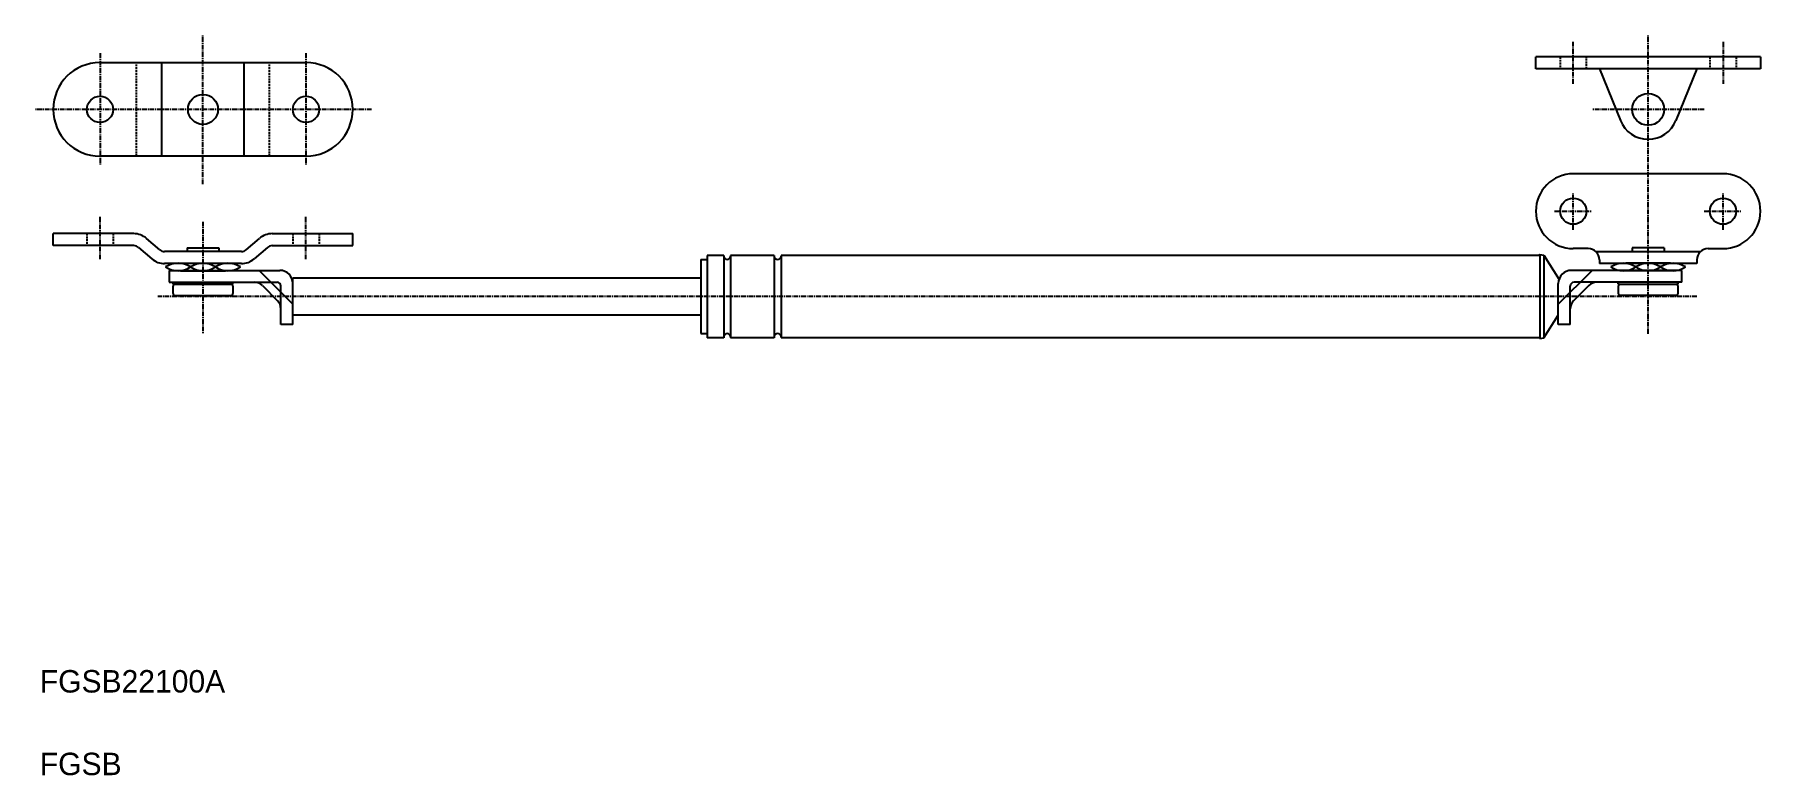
# Model space of a CAD drawing. Extents: x 53 to 514, y 33 to 231.
import ezdxf

# ---------------------------------------------------------------- set-up
doc = ezdxf.new("R2010")
doc.units = 0
doc.linetypes.add('CENTER', pattern=[2, 1.25, -0.25, 0.25, -0.25])
doc.linetypes.add('DASHED', pattern=[0.75, 0.5, -0.25])
doc.layers.get('0').update_dxf_attribs({"linetype": 'CONTINUOUS'})
doc.layers.add('CENTER', color=1, linetype='CENTER')

msp = doc.modelspace()

# ---------------------------------------------------------------- linework, layer by layer
at = {"color": 7, "linetype": 'CONTINUOUS'}
for p, q in [((70.521287, 223.710602), (125.521287, 223.710602)), ((87.021025, 198.710602), (87.021025, 223.710602)), ((109.021549, 198.710602), (109.021549, 223.710602)), ((514.021287, 225.210602), (454.021287, 225.210602)), ((454.021287, 222.010602), (454.021287, 225.210602)), ((514.021287, 222.010602), (454.021287, 222.010602)), ((471.021287, 222.010602), (476.605355, 208.209943)), ((497.021287, 222.010602), (491.437219, 208.209943)), ((514.021287, 225.210602), (514.021287, 222.010602)), ((125.521287, 198.710602), (70.521287, 198.710602)), ((504.021287, 194.010602), (464.021287, 194.010602)), ((79.528773, 178.010602), (58.021287, 178.010602)), ((58.021287, 174.810602), (58.021287, 178.010602)), ((86.457865, 173.697001), (82.927732, 176.745964)), ((109.584709, 173.697001), (113.114842, 176.745964)), ((116.513801, 178.010602), (138.021287, 178.010602)), ((138.021287, 174.810602), (138.021287, 178.010602)), ((79.528773, 174.810602), (58.021287, 174.810602)), ((80.836065, 174.324203), (84.366198, 171.275239)), ((108.277417, 173.210602), (87.765157, 173.210602)), ((93.771287, 174.210602), (102.271287, 174.210602)), ((93.771287, 174.210602), (93.771287, 173.210602)), ((102.271287, 174.210602), (102.271287, 173.210602)), ((115.206509, 174.324203), (111.676375, 171.275239)), ((116.513801, 174.810602), (138.021287, 174.810602)), ((231.021287, 171.110602), (232.721287, 171.110602)), ((231.021287, 171.110602), (231.021287, 151.310602)), ((232.721287, 172.210602), (232.721287, 150.210602)), ((237.121287, 172.210602), (232.721287, 172.210602)), ((237.121287, 172.210602), (237.121287, 150.210602)), ((238.921287, 172.210602), (238.921287, 150.210602)), ((250.621287, 172.210602), (238.921287, 172.210602)), ((250.621287, 172.210602), (250.621287, 150.210602)), ((454.915735, 172.210602), (252.421287, 172.210602)), ((252.421287, 172.210602), (252.421287, 150.210602)), ((455.121287, 172.460602), (454.915735, 172.210602)), ((455.121287, 172.460602), (455.121287, 149.960602)), ((455.121287, 172.460602), (456.121287, 172.284275)), ((456.121287, 172.284275), (456.121287, 150.136929)), ((456.121287, 172.284275), (460.252857, 165.799009)), ((468.021287, 174.010602), (464.021287, 174.010602)), ((470.060895, 173.210602), (497.981679, 173.210602)), ((471.021287, 171.010602), (471.021287, 170.010602)), ((488.271287, 174.210602), (479.771287, 174.210602)), ((479.771287, 174.210602), (479.771287, 173.210602)), ((488.271287, 174.210602), (488.271287, 173.210602)), ((497.021287, 171.010602), (497.021287, 170.010602)), ((500.021287, 174.010602), (504.021287, 174.010602)), ((108.277417, 170.010602), (87.765157, 170.010602)), ((89.021287, 168.210602), (118.521287, 168.210602)), ((89.021287, 168.210602), (89.021287, 165.010602)), ((92.021287, 170.110602), (104.021287, 170.110602)), ((92.021287, 168.110602), (104.021287, 168.110602)), ((122.021287, 159.210602), (113.021287, 168.210602)), ((122.021287, 166.210602), (231.021287, 166.210602)), ((122.021287, 153.710602), (122.021287, 166.210602)), ((460.021287, 159.210602), (469.021287, 168.210602)), ((493.021287, 168.210602), (463.521287, 168.210602)), ((497.021287, 170.010602), (471.021287, 170.010602)), ((490.021287, 170.110602), (478.021287, 170.110602)), ((490.021287, 168.110602), (478.021287, 168.110602)), ((493.021287, 165.010602), (493.021287, 168.210602)), ((89.021287, 165.010602), (111.778646, 165.010602)), ((90.021287, 164.510602), (90.021287, 165.010602)), ((90.021287, 164.510602), (106.021287, 164.510602)), ((90.021287, 162.010602), (90.021287, 164.010602)), ((90.521287, 161.510602), (105.521287, 161.510602)), ((106.021287, 164.510602), (106.021287, 165.010602)), ((106.021287, 164.010602), (106.021287, 162.010602)), ((111.778646, 165.010602), (117.821287, 165.010602)), ((113.899967, 164.131922), (117.942607, 160.089281)), ((118.821287, 157.967961), (118.821287, 164.010602)), ((460.021287, 153.710602), (460.021287, 164.710602)), ((463.221287, 157.967961), (463.221287, 164.010602)), ((468.142607, 164.131922), (464.099967, 160.089281)), ((470.263928, 165.010602), (464.221287, 165.010602)), ((493.021287, 165.010602), (470.263928, 165.010602)), ((476.021287, 164.510602), (476.021287, 165.010602)), ((476.021287, 164.510602), (492.021287, 164.510602)), ((476.021287, 164.010602), (476.021287, 162.010602)), ((491.521287, 161.510602), (476.521287, 161.510602)), ((492.021287, 164.510602), (492.021287, 165.010602)), ((492.021287, 162.010602), (492.021287, 164.010602)), ((118.821287, 153.710602), (118.821287, 157.967961)), ((463.221287, 153.710602), (463.221287, 157.967961)), ((122.021287, 153.710602), (118.821287, 153.710602)), ((231.021287, 156.210602), (122.021287, 156.210602)), ((456.121287, 150.136929), (460.021287, 156.258702)), ((463.221287, 153.710602), (460.021287, 153.710602)), ((231.021287, 151.310602), (232.721287, 151.310602)), ((237.121287, 150.210602), (232.721287, 150.210602)), ((250.621287, 150.210602), (238.921287, 150.210602)), ((454.915735, 150.210602), (252.421287, 150.210602)), ((455.121287, 149.960602), (454.915735, 150.210602)), ((455.121287, 149.960602), (456.121287, 150.136929))]:
    msp.add_line(p, q, dxfattribs=at)
at = {"color": 3, "linetype": 'DASHED'}
for p, q in [((80.272905, 198.710602), (80.272905, 223.710602)), ((115.769669, 198.710602), (115.769669, 223.710602)), ((460.521287, 225.210602), (460.521287, 222.010602)), ((467.521287, 222.010602), (467.521287, 225.210602)), ((500.521287, 225.210602), (500.521287, 222.010602)), ((507.521287, 225.210602), (507.521287, 222.010602)), ((67.021287, 178.010602), (67.021287, 174.810602)), ((74.021287, 178.010602), (74.021287, 174.810602)), ((122.021287, 178.010602), (122.021287, 174.810602)), ((129.021287, 178.010602), (129.021287, 174.810602))]:
    msp.add_line(p, q, dxfattribs=at)
at = {"color": 7, "linetype": 'CONTINUOUS'}
for centre, radius in [((70.521287, 211.210602), 3.5), ((98.021287, 211.210602), 4), ((125.521287, 211.210602), 3.5), ((484.021287, 211.210602), 4.25), ((464.021287, 184.010602), 3.5), ((504.021287, 184.010602), 3.5)]:
    msp.add_circle(centre, radius, dxfattribs=at)
for centre, radius, start, end in [((70.521287, 211.210602), 12.5, 90, 270), ((125.521287, 211.210602), 12.5, 270, 90), ((484.021287, 211.210602), 8, 202.029403, 337.970597), ((464.021287, 184.010602), 10, 90, 270), ((504.021287, 184.010602), 10, 270, 90), ((79.528773, 172.810602), 5.2, 49.182945, 90), ((116.513801, 172.810602), 5.2, 90, 130.817055), ((79.528773, 172.810602), 2, 49.182945, 90), ((87.765157, 175.210602), 5.2, 229.182945, 270), ((87.765157, 175.210602), 2, 229.182945, 270), ((108.277417, 175.210602), 2, 270, 310.817055), ((108.277417, 175.210602), 5.2, 270, 310.817055), ((116.513801, 172.810602), 2, 90, 130.817055), ((238.021287, 172.010602), 0.9, 180, 0), ((251.521287, 172.010602), 0.9, 180, 0), ((468.021287, 171.010602), 3, 0, 90), ((500.021287, 171.010602), 3, 90, 180), ((91.371287, 163.999352), 6.11125, 56.758486, 123.241514), ((91.371287, 174.221852), 6.11125, 236.758486, 303.241514), ((98.021287, 164.165602), 5.945, 56.283202, 123.716798), ((98.021287, 174.055602), 5.945, 236.283202, 303.716798), ((104.671287, 163.999352), 6.11125, 56.758486, 123.241514), ((104.671287, 174.221852), 6.11125, 236.758486, 303.241514), ((118.521287, 164.710602), 3.5, 0, 90), ((463.521287, 164.710602), 3.5, 90, 180), ((477.371287, 163.999352), 6.11125, 56.758486, 123.241514), ((477.371287, 174.221852), 6.11125, 236.758486, 303.241514), ((484.021287, 164.165602), 5.945, 56.283202, 123.716798), ((484.021287, 174.055602), 5.945, 236.283202, 303.716798), ((490.671287, 163.999352), 6.11125, 56.758486, 123.241514), ((490.671287, 174.221852), 6.11125, 236.758486, 303.241514), ((90.521287, 164.010602), 0.5, 90, 180), ((90.521287, 162.010602), 0.5, 180, 270), ((105.521287, 164.010602), 0.5, 0, 90), ((105.521287, 162.010602), 0.5, 270, 0), ((111.778646, 162.010602), 3, 45, 90), ((117.821287, 164.010602), 1, 0, 90), ((464.221287, 164.010602), 1, 90, 180), ((470.263928, 162.010602), 3, 90, 135), ((476.521287, 164.010602), 0.5, 90, 180), ((476.521287, 162.010602), 0.5, 180, 270), ((491.521287, 164.010602), 0.5, 0, 90), ((491.521287, 162.010602), 0.5, 270, 0), ((115.821287, 157.967961), 3, 0, 45), ((466.221287, 157.967961), 3, 135, 180), ((238.021287, 150.410602), 0.9, 0, 180), ((251.521287, 150.410602), 0.9, 0, 180)]:
    msp.add_arc(centre, radius, start, end, dxfattribs=at)
at = {"layer": 'CENTER', "color": 1, "linetype": 'CENTER'}
for p, q in [((98.021287, 191.210602), (98.021287, 231.210602)), ((484.021287, 151.210602), (484.021287, 231.210602)), ((70.521287, 226.210602), (70.521287, 196.210602)), ((125.521287, 226.210602), (125.521287, 196.210602)), ((464.021287, 218.010602), (464.021287, 229.210602)), ((504.021287, 229.210602), (504.021287, 218.010602)), ((143.021287, 211.210602), (53.021287, 211.210602)), ((499.021287, 211.210602), (469.021287, 211.210602)), ((464.021287, 179.010602), (464.021287, 189.010602)), ((504.021287, 179.010602), (504.021287, 189.010602)), ((70.521287, 171.210602), (70.521287, 182.510602)), ((98.021287, 181.210602), (98.021287, 151.210602)), ((125.521287, 171.210602), (125.521287, 182.510602)), ((459.021287, 184.010602), (469.021287, 184.010602)), ((499.021287, 184.010602), (509.021287, 184.010602)), ((497.016705, 161.210602), (85.932401, 161.210602))]:
    msp.add_line(p, q, dxfattribs=at)

# ---------------------------------------------------------------- texts
at = {"color": 7, "linetype": 'CONTINUOUS'}
for s, p in [('FGSB22100A', (54.436596, 55.4241)), ('FGSB', (54.436596, 33.34863))]:
    msp.add_text(s, height=6, dxfattribs=at).set_placement(p)

doc.saveas('drawing.dxf')
